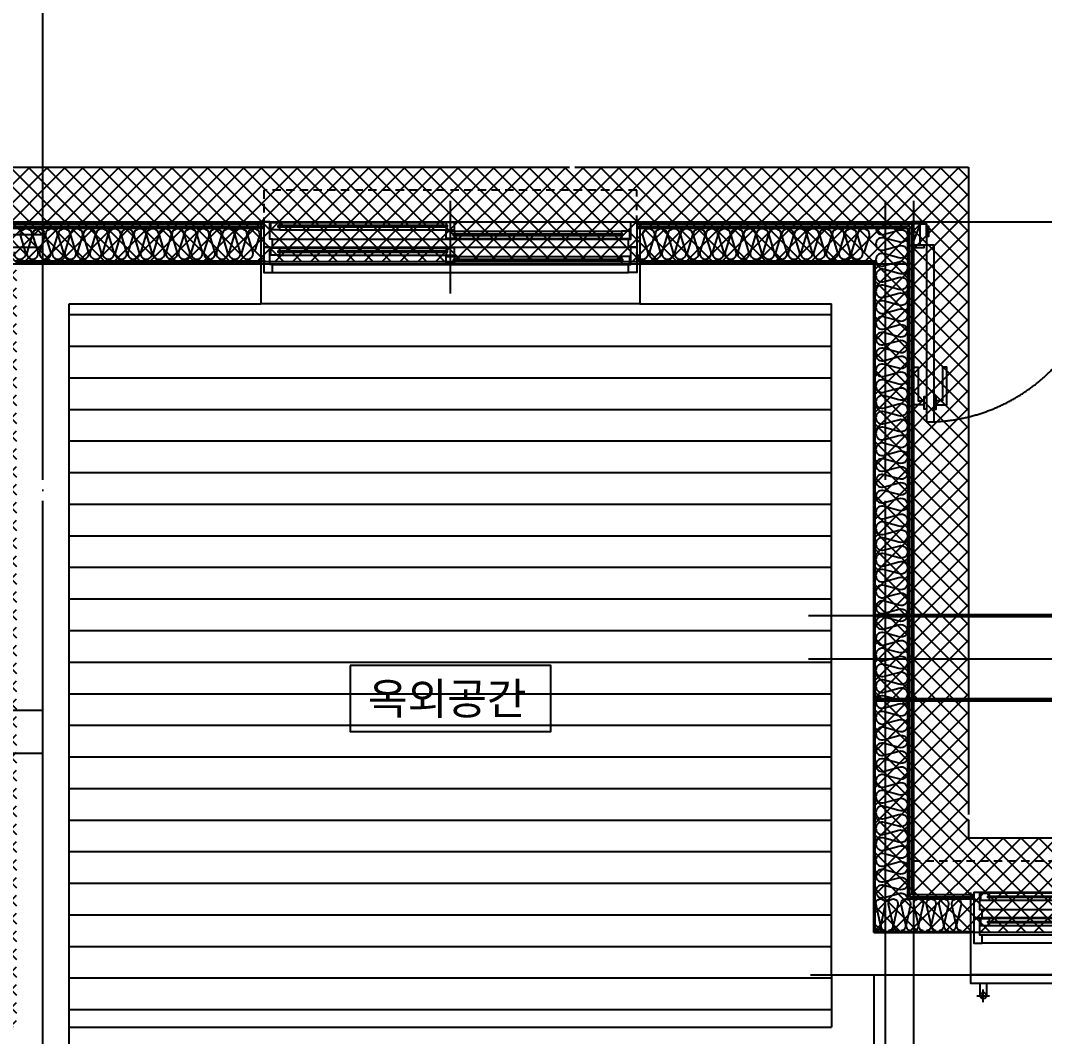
# Model space of a CAD drawing. Header units: millimetres. Extents: x -24416 to 92204, y -190080 to 23760.
# Drawn here: x 72042 to 76903, y -91058 to -86233 of the extents above; entities that cross this region are included whole.
import ezdxf
from ezdxf.enums import TextEntityAlignment as Align
from ezdxf.xclip import XClip

# ---------------------------------------------------------------- set-up
doc = ezdxf.new("R2010")
doc.units = ezdxf.units.MM
doc.header["$LTSCALE"] = 50
doc.header["$XCLIPFRAME"] = 0
for name, pattern in [('AUDIT_D_220706163347-0', [0]), ('CEN', [62, 60, -1, 0, -1]), ('H', [1.3, 0.8, -0.5]), ('HID', [2.5, 1.5, -1]), ('HIDDEN', [2, 1, -1]), ('U-121B(확장)1$0$H', [1.3, 0.8, -0.5]), ('평면도(기준)$0$CENTER2', [16.25, 15, -0.5, 0.25, -0.5])]:
    doc.linetypes.add(name, pattern=pattern)
for name, color, linetype, plot in [('AA-CEN', 1, 'CEN', False), ('Defpoint', 135, 'Continuous', False), ('MC', 135, 'Continuous', False)]:
    doc.layers.add(name, color=color, linetype=linetype, plot=plot)
for name, color, linetype in [('AA-단열-바닥-욕실', 30, 'Continuous'), ('CEN_CON', 1, 'CEN'), ('CEN_WALL', 12, 'CEN'), ('CONC', 2, 'Continuous'), ('dan1', 7, 'HID'), ('ELE3_CON', 7, 'Continuous'), ('ELE4', 4, 'Continuous'), ('HAT', 9, 'Continuous'), ('INS', 252, 'Continuous'), ('INSUL', 8, 'Continuous'), ('SINA-F-FRAME', 4, 'Continuous'), ('U-121B(확장)1$0$커튼박스', 6, 'Continuous'), ('WAL_DRY', 7, 'Continuous'), ('WIN', 4, 'Continuous'), ('X - 단위세대$0$ETC', 6, 'Continuous'), ('실명', 3, 'AUDIT_D_220706163347-0'), ('실명박스', 7, 'AUDIT_D_220706163347-0'), ('커튼박스', 6, 'Continuous'), ('평면도(기준)$0$1.EC-F-DOOR', 4, 'Continuous'), ('평면도(기준)$0$1.EC-F-DOOR-F', 4, 'Continuous'), ('확장', 8, 'HIDDEN')]:
    doc.layers.add(name, color=color, linetype=linetype)
doc.styles.add('HAUD01', font='Dotum.ttf')

# ---------------------------------------------------------------- blocks, each defined once
blk = doc.blocks.new('insul1')
blk.add_lwpolyline([(0, 0, 0.480617), (0.146, 0.183), (0.004, 0.817, -1.249969), (0.296, 0.817), (0.154, 0.183, 0.480617), (0.3, 0, 0.480617)], format="xyb")
blk = doc.blocks.new('WIN_이중창_3300-2')
at = {"layer": 'Defpoint'}
for p, q in [((-15, 240), (-15, 0)), ((3285, 240), (3285, 0))]:
    blk.add_line(p, q, dxfattribs=at)
at = {"layer": 'WIN'}
for p, q in [((900, -100), (900, 340)), ((2370, -100), (2370, 340))]:
    blk.add_line(p, q, dxfattribs=at)
at = {"layer": 'WIN', "color": 8}
for p, q in [((3242, 240), (28, 240)), ((880, 237), (73, 237)), ((880, 202), (73, 202)), ((2350, 196), (920, 196)), ((3197, 237), (2390, 237)), ((3197, 202), (2390, 202)), ((3230, 158), (40, 158)), ((2350, 161), (920, 161)), ((3230, 120), (40, 120)), ((880, 117), (73, 117)), ((3197, 117), (2390, 117)), ((880, 82), (73, 82)), ((2350, 76), (920, 76)), ((3197, 82), (2390, 82)), ((3230, 38), (40, 38)), ((3230, 0), (40, 0)), ((2350, 41), (920, 41))]:
    blk.add_line(p, q, dxfattribs=at)
at = {"layer": 'WIN'}
for points in [[(40, 158), (28, 158), (28, 240), (0, 240), (0, 120), (40, 120), (40, 158)], [(73, 216.5), (73, 202), (33, 202), (33, 237), (73, 237), (73, 222.5)], [(887, 222.5), (887, 216.5), (66, 216.5), (66, 222.5), (887, 222.5)], [(880, 216.5), (880, 202), (920, 202), (920, 237), (880, 237), (880, 222.5)], [(920, 175.5), (920, 161), (880, 161), (880, 196), (920, 196), (920, 181.5)], [(2390, 216.5), (2390, 202), (2350, 202), (2350, 237), (2390, 237), (2390, 222.5)], [(2350, 175.5), (2350, 161), (2390, 161), (2390, 196), (2350, 196), (2350, 181.5)], [(3204, 222.5), (3204, 216.5), (2383, 216.5), (2383, 222.5), (3204, 222.5)], [(3197, 216.5), (3197, 202), (3237, 202), (3237, 237), (3197, 237), (3197, 222.5)], [(3230, 158), (3242, 158), (3242, 240), (3270, 240), (3270, 120), (3230, 120), (3230, 158)], [(2357, 181.5), (2357, 175.5), (913, 175.5), (913, 181.5), (2357, 181.5)], [(40, 38), (28, 38), (28, 120), (0, 120), (0, 0), (40, 0), (40, 38)], [(73, 96.5), (73, 82), (33, 82), (33, 117), (73, 117), (73, 102.5)], [(887, 102.5), (887, 96.5), (66, 96.5), (66, 102.5), (887, 102.5)], [(880, 96.5), (880, 82), (920, 82), (920, 117), (880, 117), (880, 102.5)], [(2390, 96.5), (2390, 82), (2350, 82), (2350, 117), (2390, 117), (2390, 102.5)], [(3204, 102.5), (3204, 96.5), (2383, 96.5), (2383, 102.5), (3204, 102.5)], [(3197, 96.5), (3197, 82), (3237, 82), (3237, 117), (3197, 117), (3197, 102.5)], [(3230, 38), (3242, 38), (3242, 120), (3270, 120), (3270, 0), (3230, 0), (3230, 38)], [(920, 55.5), (920, 41), (880, 41), (880, 76), (920, 76), (920, 61.5)], [(2357, 61.5), (2357, 55.5), (913, 55.5), (913, 61.5), (2357, 61.5)], [(2350, 55.5), (2350, 41), (2390, 41), (2390, 76), (2350, 76), (2350, 61.5)]]:
    blk.add_lwpolyline(points, dxfattribs=at)
blk = doc.blocks.new('WIN_이중창_1800')
at = {"layer": 'Defpoint'}
for p, q in [((-15, 240), (-15, 0)), ((1785, 240), (1785, 0))]:
    blk.add_line(p, q, dxfattribs=at)
at = {"layer": 'WIN'}
blk.add_line((885, -100), (885, 340), dxfattribs=at)
at = {"layer": 'WIN', "color": 8}
for p, q in [((1742, 240), (28, 240)), ((865, 196), (73, 196)), ((1697, 237), (905, 237)), ((1697, 202), (905, 202)), ((1730, 158), (40, 158)), ((865, 161), (73, 161)), ((1730, 120), (40, 120)), ((1697, 117), (905, 117)), ((865, 76), (73, 76)), ((1697, 82), (905, 82)), ((1730, 38), (40, 38)), ((1730, 0), (40, 0)), ((865, 41), (73, 41))]:
    blk.add_line(p, q, dxfattribs=at)
at = {"layer": 'WIN'}
for points in [[(40, 158), (28, 158), (28, 240), (0, 240), (0, 120), (40, 120), (40, 158)], [(73, 175.5), (73, 161), (33, 161), (33, 196), (73, 196), (73, 181.5)], [(905, 216.5), (905, 202), (865, 202), (865, 237), (905, 237), (905, 222.5)], [(865, 175.5), (865, 161), (905, 161), (905, 196), (865, 196), (865, 181.5)], [(1704, 222.5), (1704, 216.5), (898, 216.5), (898, 222.5), (1704, 222.5)], [(1697, 216.5), (1697, 202), (1737, 202), (1737, 237), (1697, 237), (1697, 222.5)], [(1730, 158), (1742, 158), (1742, 240), (1770, 240), (1770, 120), (1730, 120), (1730, 158)], [(872, 181.5), (872, 175.5), (66, 175.5), (66, 181.5), (872, 181.5)], [(40, 38), (28, 38), (28, 120), (0, 120), (0, 0), (40, 0), (40, 38)], [(905, 96.5), (905, 82), (865, 82), (865, 117), (905, 117), (905, 102.5)], [(1704, 102.5), (1704, 96.5), (898, 96.5), (898, 102.5), (1704, 102.5)], [(1697, 96.5), (1697, 82), (1737, 82), (1737, 117), (1697, 117), (1697, 102.5)], [(1730, 38), (1742, 38), (1742, 120), (1770, 120), (1770, 0), (1730, 0), (1730, 38)], [(73, 55.5), (73, 41), (33, 41), (33, 76), (73, 76), (73, 61.5)], [(872, 61.5), (872, 55.5), (66, 55.5), (66, 61.5), (872, 61.5)], [(865, 55.5), (865, 41), (905, 41), (905, 76), (865, 76), (865, 61.5)]]:
    blk.add_lwpolyline(points, dxfattribs=at)
blk = doc.blocks.new('DongSinsul_1')
at = {"layer": 'INSUL'}
blk.add_lwpolyline([(0, 0.25, 1.34403), (0.35, 0.25), (0.2, 0.75, -1.34403), (0.55, 0.75), (0.4, 0.25)], format="xyb", dxfattribs=at)
blk = doc.blocks.new('A$C3C3C21E6')
at = {"layer": '평면도(기준)$0$1.EC-F-DOOR'}
blk.add_lwpolyline([(70, -210), (70, -1049.6), (106, -1049.6), (106, -210), (70, -210)], dxfattribs=at)
at = {"layer": '평면도(기준)$0$1.EC-F-DOOR', "color": 8}
for points in [[(60, -969.6), (10, -969.6), (10, -789.6), (30, -789.6), (30, -949.6), (60, -949.6)], [(116.1, -969.6), (166.1, -969.6), (166.1, -789.6), (146.1, -789.6), (146.1, -949.6), (116.1, -949.6)]]:
    blk.add_lwpolyline(points, dxfattribs=at)
for points in [[(70, -929.6), (70, -989.6), (60, -989.6), (60, -929.6)], [(106, -929.6), (106, -989.6), (116, -989.6), (116, -929.6)]]:
    blk.add_lwpolyline(points, close=True, dxfattribs=at)
at = {"layer": '평면도(기준)$0$1.EC-F-DOOR', "color": 1, "linetype": '평면도(기준)$0$CENTER2', "ltscale": 6}
blk.add_arc((69.4, -209.7), 840.6, 272.4982, 359.9824, dxfattribs=at)
at = {"layer": '평면도(기준)$0$1.EC-F-DOOR-F'}
for points in [[(60, -110), (40, -110), (0, -110), (0, -98), (60, -98)], [(40, -110), (70, -110), (70, -210), (40, -210)], [(70, -120), (80, -120), (80, -170), (70, -170)], [(910, -120), (900, -120), (900, -170), (910, -170)], [(940, -110), (910, -110), (910, -210), (940, -210)], [(920, -110), (940, -110), (980, -110), (980, -98), (920, -98)], [(0, -222), (60, -222), (60, -210), (0, -210)], [(920, -222), (980, -222), (980, -210), (920, -210)]]:
    blk.add_lwpolyline(points, close=True, dxfattribs=at)
blk = doc.blocks.new('U-121B(확장)1', base_point=(292391.8, -178477.8))
at = {"layer": 'HAT', "ltscale": 100}
h = blk.add_hatch(dxfattribs=at)
h.set_pattern_fill('_USER', color=8, scale=150, pattern_type=0)
h.set_pattern_definition([(360, (-115520.22, -125429.48), (3e-15, 150), [])])
h.paths.add_polyline_path([(306851.8, -178277.8), (310471.8, -178277.8), (310471.8, -174842.8), (306851.8, -174842.8)])
at = {"layer": 'CEN_CON'}
for p, q in [((306726.8, -178777.8), (306726.8, -170137.8)), ((306726.8, -178777.8), (306726.8, -171452.8)), ((310726.8, -178777.8), (310726.8, -174352.8)), ((310371.8, -178027.8), (317561.8, -178027.8))]:
    blk.add_line(p, q, dxfattribs=at)
at = {"layer": 'CEN_WALL'}
for p, q in [((300751.8, -174512.8), (306726.8, -174512.8)), ((306311.8, -174652.8), (310826.8, -174652.8)), ((310361.8, -176527.8), (317561.8, -176527.8)), ((306726.8, -176977.8), (296331.8, -176977.8))]:
    blk.add_line(p, q, dxfattribs=at)
at = {"layer": 'CONC'}
for p, q in [((306601.8, -174642.8), (307761.8, -174642.8)), ((307761.8, -174642.8), (307761.8, -174842.8)), ((309561.8, -174642.8), (310671.8, -174642.8)), ((309561.8, -174642.8), (309561.8, -174842.8)), ((310671.8, -177827.8), (310671.8, -174642.8)), ((306851.8, -178477.8), (306851.8, -174842.8)), ((306851.8, -174842.8), (307761.8, -174842.8)), ((309561.8, -174842.8), (310471.8, -174842.8)), ((310471.8, -178027.8), (310471.8, -174842.8)), ((310671.8, -177827.8), (311131.8, -177827.8)), ((311131.8, -177827.8), (311131.8, -178027.8)), ((310471.8, -178027.8), (311131.8, -178027.8))]:
    blk.add_line(p, q, dxfattribs=at)
at = {"layer": 'dan1'}
blk.add_line((311121.8, -177377.8), (314621.8, -177377.8), dxfattribs=at)
blk.add_lwpolyline([(296641.8, -176337.8), (296951.8, -176337.8), (296951.8, -177827.8), (306151.8, -177827.8), (306151.8, -174192.8), (311121.8, -174192.8), (311121.8, -177377.8)], dxfattribs=at)
at = {"layer": 'ELE3_CON'}
for p, q in [((310471.8, -178027.8), (310471.8, -178277.8)), ((310671.8, -178027.8), (310671.8, -178477.8)), ((314431.8, -178027.8), (311131.8, -178027.8)), ((306851.8, -178277.8), (310471.8, -178277.8))]:
    blk.add_line(p, q, dxfattribs=at)
at = {"layer": 'ELE4'}
blk.add_line((309561.8, -174842.8), (307761.8, -174842.8), dxfattribs=at)
at = {"layer": 'INS'}
for p, q in [((306546.8, -174482.8), (307776.8, -174482.8)), ((309546.8, -174482.8), (310726.8, -174482.8)), ((310726.8, -174482.8), (310831.8, -174482.8)), ((310831.8, -174482.8), (310831.8, -177667.8)), ((306596.8, -174637.8), (307776.8, -174637.8)), ((309546.8, -174637.8), (310676.8, -174637.8)), ((310676.8, -174637.8), (310676.8, -177822.8)), ((310831.8, -177667.8), (311146.8, -177667.8)), ((310676.8, -177822.8), (311146.8, -177822.8))]:
    blk.add_line(p, q, dxfattribs=at)
blk.add_lwpolyline([(310681.8, -174482.8, 0.524856), (310722.4, -174510.8), (310791.1, -174492.2, -1.449198), (310791.1, -174548.3), (310722.4, -174529.7, 0.524856), (310681.8, -174557.8, 0.524856), (310722.4, -174585.8), (310791.1, -174567.2, -1.449198), (310791.1, -174623.3), (310722.4, -174604.7, 0.524856), (310681.8, -174632.8, 0.524856), (310722.4, -174660.8), (310791.1, -174642.2, -1.449198), (310791.1, -174698.3), (310722.4, -174679.7, 0.524856), (310681.8, -174707.8, 0.524856), (310722.4, -174735.8), (310791.1, -174717.2, -1.449198), (310791.1, -174773.3), (310722.4, -174754.7, 0.524856), (310681.8, -174782.8, 0.524856), (310722.4, -174810.8), (310791.1, -174792.2, -1.449198), (310791.1, -174848.3), (310722.4, -174829.7, 0.524856), (310681.8, -174857.8, 0.524856), (310722.4, -174885.8), (310791.1, -174867.2, -1.449198), (310791.1, -174923.3), (310722.4, -174904.7, 0.524856), (310681.8, -174932.8, 0.524856), (310722.4, -174960.8), (310791.1, -174942.2, -1.449198), (310791.1, -174998.3), (310722.4, -174979.7, 0.524856), (310681.8, -175007.8, 0.524856), (310722.4, -175035.8), (310791.1, -175017.2, -1.449198), (310791.1, -175073.3), (310722.4, -175054.7, 0.524856), (310681.8, -175082.8, 0.524856), (310722.4, -175110.8), (310791.1, -175092.2, -1.449198), (310791.1, -175148.3), (310722.4, -175129.7, 0.524856), (310681.8, -175157.8, 0.524856), (310722.4, -175185.8), (310791.1, -175167.2, -1.449198), (310791.1, -175223.3), (310722.4, -175204.7, 0.524856), (310681.8, -175232.8, 0.524856), (310722.4, -175260.8), (310791.1, -175242.2, -1.449198), (310791.1, -175298.3), (310722.4, -175279.7, 0.524856), (310681.8, -175307.8, 0.524856), (310722.4, -175335.8), (310791.1, -175317.2, -1.449198), (310791.1, -175373.3), (310722.4, -175354.7, 0.524856), (310681.8, -175382.8, 0.524856), (310722.4, -175410.8), (310791.1, -175392.2, -1.449198), (310791.1, -175448.3), (310722.4, -175429.7, 0.524856), (310681.8, -175457.8, 0.524856), (310722.4, -175485.8), (310791.1, -175467.2, -1.449198), (310791.1, -175523.3), (310722.4, -175504.7, 0.524856), (310681.8, -175532.8, 0.524856), (310722.4, -175560.8), (310791.1, -175542.2, -1.449198), (310791.1, -175598.3), (310722.4, -175579.7, 0.524856), (310681.8, -175607.8, 0.524856), (310722.4, -175635.8), (310791.1, -175617.2, -1.449198), (310791.1, -175673.3), (310722.4, -175654.7, 0.524856), (310681.8, -175682.8, 0.524856), (310722.4, -175710.8), (310791.1, -175692.2, -1.449198), (310791.1, -175748.3), (310722.4, -175729.7, 0.524856), (310681.8, -175757.8, 0.524856), (310722.4, -175785.8), (310791.1, -175767.2, -1.449198), (310791.1, -175823.3), (310722.4, -175804.7, 0.524856), (310681.8, -175832.8, 0.524856), (310722.4, -175860.8), (310791.1, -175842.2, -1.449198), (310791.1, -175898.3), (310722.4, -175879.7, 0.524856), (310681.8, -175907.8, 0.524856), (310722.4, -175935.8), (310791.1, -175917.2, -1.449198), (310791.1, -175973.3), (310722.4, -175954.7, 0.524856), (310681.8, -175982.8, 0.524856), (310722.4, -176010.8), (310791.1, -175992.2, -1.449198), (310791.1, -176048.3), (310722.4, -176029.7, 0.524856), (310681.8, -176057.8, 0.524856), (310722.4, -176085.8), (310791.1, -176067.2, -1.449198), (310791.1, -176123.3), (310722.4, -176104.7, 0.524856), (310681.8, -176132.8, 0.524856), (310722.4, -176160.8), (310791.1, -176142.2, -1.449198), (310791.1, -176198.3), (310722.4, -176179.7, 0.524856), (310681.8, -176207.8, 0.524856), (310722.4, -176235.8), (310791.1, -176217.2, -1.449198), (310791.1, -176273.3), (310722.4, -176254.7, 0.524856), (310681.8, -176282.8, 0.524856), (310722.4, -176310.8), (310791.1, -176292.2, -1.449198), (310791.1, -176348.3), (310722.4, -176329.7, 0.524856), (310681.8, -176357.8, 0.524856), (310722.4, -176385.8), (310791.1, -176367.2, -1.449198), (310791.1, -176423.3), (310722.4, -176404.7, 0.524856), (310681.8, -176432.8, 0.524856), (310722.4, -176460.8), (310791.1, -176442.2, -1.449198), (310791.1, -176498.3), (310722.4, -176479.7, 0.524856), (310681.8, -176507.8, 0.524856), (310722.4, -176535.8), (310791.1, -176517.2, -1.449198), (310791.1, -176573.3), (310722.4, -176554.7, 0.524856), (310681.8, -176582.8, 0.524856), (310722.4, -176610.8), (310791.1, -176592.2, -1.449198), (310791.1, -176648.3), (310722.4, -176629.7, 0.524856), (310681.8, -176657.8, 0.524856), (310722.4, -176685.8), (310791.1, -176667.2, -1.449198), (310791.1, -176723.3), (310722.4, -176704.7, 0.524856), (310681.8, -176732.8, 0.524856), (310722.4, -176760.8), (310791.1, -176742.2, -1.449198), (310791.1, -176798.3), (310722.4, -176779.7, 0.524856), (310681.8, -176807.8, 0.524856), (310722.4, -176835.8), (310791.1, -176817.2, -1.449198), (310791.1, -176873.3), (310722.4, -176854.7, 0.524856), (310681.8, -176882.8, 0.524856), (310722.4, -176910.8), (310791.1, -176892.2, -1.449198), (310791.1, -176948.3), (310722.4, -176929.7, 0.524856), (310681.8, -176957.8, 0.524856), (310722.4, -176985.8), (310791.1, -176967.2, -1.449198), (310791.1, -177023.3), (310722.4, -177004.7, 0.524856), (310681.8, -177032.8, 0.524856), (310722.4, -177060.8), (310791.1, -177042.2, -1.449198), (310791.1, -177098.3), (310722.4, -177079.7, 0.524856), (310681.8, -177107.8, 0.524856), (310722.4, -177135.8), (310791.1, -177117.2, -1.449198), (310791.1, -177173.3), (310722.4, -177154.7, 0.524856), (310681.8, -177182.8, 0.524856), (310722.4, -177210.8), (310791.1, -177192.2, -1.449198), (310791.1, -177248.3), (310722.4, -177229.7, 0.524856), (310681.8, -177257.8, 0.524856), (310722.4, -177285.8), (310791.1, -177267.2, -1.449198), (310791.1, -177323.3), (310722.4, -177304.7, 0.524856), (310681.8, -177332.8, 0.524856), (310722.4, -177360.8), (310791.1, -177342.2, -1.449198), (310791.1, -177398.3), (310722.4, -177379.7, 0.524856), (310681.8, -177407.8, 0.524856), (310722.4, -177435.8), (310791.1, -177417.2, -1.449198), (310791.1, -177473.3), (310722.4, -177454.7, 0.524856), (310681.8, -177482.8, 0.524856), (310722.4, -177510.8), (310791.1, -177492.2, -1.449198), (310791.1, -177548.3), (310722.4, -177529.7, 0.524856), (310681.8, -177557.8, 0.524856), (310722.4, -177585.8), (310791.1, -177567.2, -1.449198), (310791.1, -177623.3), (310722.4, -177604.7, 0.524856), (310681.8, -177632.8, 0.524856), (310722.4, -177660.8), (310791.1, -177642.2, -0.498614), (310831.7, -177667.8, -0.498614)], format="xyb", dxfattribs=at)
at = {"layer": 'MC'}
for p, q in [((310861.8, -178777.8), (310861.8, -174352.8)), ((300751.8, -174452.8), (306726.8, -174452.8)), ((306726.8, -174452.8), (317561.8, -174452.8)), ((300751.8, -174572.8), (306726.8, -174572.8)), ((310361.8, -176322.8), (317561.8, -176322.8)), ((306726.8, -176772.8), (296331.8, -176772.8))]:
    blk.add_line(p, q, dxfattribs=at)
at = {"layer": 'SINA-F-FRAME'}
blk.add_line((310891.8, -174462.8), (310851.8, -174562.8), dxfattribs=at)
at = {"layer": 'U-121B(확장)1$0$커튼박스', "linetype": 'U-121B(확장)1$0$H'}
blk.add_line((310851.8, -177487.8), (314891.8, -177487.8), dxfattribs=at)
at = {"layer": 'WAL_DRY'}
for p, q in [((306421.8, -174462.8), (307776.8, -174462.8)), ((306431.8, -174472.8), (307776.8, -174472.8)), ((309546.8, -174462.8), (310851.8, -174462.8)), ((309546.8, -174472.8), (310841.8, -174472.8)), ((310841.8, -174472.8), (310841.8, -177657.8)), ((310851.8, -174462.8), (310851.8, -177647.8)), ((310841.8, -177657.8), (311146.8, -177657.8)), ((310851.8, -177647.8), (311146.8, -177647.8))]:
    blk.add_line(p, q, dxfattribs=at)
at = {"layer": 'X - 단위세대$0$ETC', "ltscale": 100}
for p, q in [((311161.8, -178127.8), (311221.8, -178127.8)), ((311191.8, -178157.8), (311191.8, -178097.8))]:
    blk.add_line(p, q, dxfattribs=at)
at = {"layer": 'X - 단위세대$0$ETC'}
blk.add_lwpolyline([(314431.8, -178067.8), (314431.8, -178027.8), (311131.8, -178027.8), (311131.8, -178067.8), (314431.8, -178067.8)], dxfattribs=at)
blk.add_lwpolyline([(311206.8, -178067.8), (311206.8, -178127.8, -1), (311176.8, -178127.8), (311176.8, -178067.8)], format="xyb", dxfattribs=at)
at = {"layer": 'X - 단위세대$0$ETC', "ltscale": 100}
blk.add_arc((311191.8, -178127.8), 15, 0, 180, dxfattribs=at)
at = {"layer": '커튼박스', "linetype": 'H'}
blk.add_lwpolyline([(309546.8, -174462.8), (309546.8, -174302.8), (307776.8, -174302.8), (307776.8, -174462.8)], dxfattribs=at)
at = {"layer": '확장', "ltscale": 0.5, "const_width": 20, "flags": 128}
for points in [[(315071.8, -176322.8), (310671.8, -176322.8)], [(315071.8, -176722.8), (310671.8, -176722.8)]]:
    blk.add_lwpolyline(points, dxfattribs=at)
at = {"layer": 'INS', "xscale": 150, "yscale": 150, "zscale": 150, "row_count": 1, "column_count": 7, "row_spacing": 0, "column_spacing": 60}
blk.add_blockref('insul1', (310681.8, -177817.8), dxfattribs=at)
at = {"layer": 'INSUL', "xscale": 150, "yscale": 150, "zscale": 150, "row_count": 1, "row_spacing": 1, "column_spacing": 60}
for p, column_count in [((306591.8, -174632.8), 19), ((309546.8, -174632.8), 18)]:
    blk.add_blockref('DongSinsul_1', p, dxfattribs=dict(at, column_count=column_count))
at = {"layer": 'SINA-F-FRAME'}
blk.add_blockref('A$C3C3C21E6', (310851.8, -174352.8), dxfattribs=at)
at = {"layer": 'WIN', "xscale": -1}
blk.add_blockref('WIN_이중창_1800', (309546.8, -174692.8), dxfattribs=at)
at = {"layer": 'WIN'}
blk.add_blockref('WIN_이중창_3300-2', (311146.8, -177877.8), dxfattribs=at)
blk = doc.blocks.new('A$C415C5DAF')
at = {"layer": '실명박스'}
blk.add_lwpolyline([(61121.2, -107673.4), (61121.2, -107985.9), (62073.7, -107985.9), (62073.7, -107673.4)], close=True, dxfattribs=at)
at = {"layer": '실명', "style": 'HAUD01'}
blk.add_text('옥외공간', height=150, dxfattribs=at).set_placement((61582.7, -107828.6), align=Align.MIDDLE)
blk = doc.blocks.new('A$C1CAF0AFA')
at = {"layer": 'HAT'}
h = blk.add_hatch(dxfattribs=at)
h.set_pattern_fill('_USER', color=5, scale=60, angle=45, double=1, pattern_type=0)
h.set_pattern_definition([(45, (0, -23760), (-42.426407, 42.426407), []), (135, (0, -23760), (-42.426407, -42.426407), [])])
h.paths.add_polyline_path([(58062.8, -106178.8), (58062.8, -105728.8), (60182.8, -105728.8), (60182.8, -107143.8), (62682.8, -107143.8), (62682.8, -105138.8), (66222.8, -105138.8), (66222.8, -108298.8), (68072.8, -108298.8), (68072.8, -108148.8), (69472.8, -108148.8), (69472.8, -108298.8), (72022.8, -108298.8), (72022.8, -108748.8), (66282.8, -108748.8), (66282.8, -108426.3), (66082.8, -108426.3), (66082.8, -108748.8), (65772.8, -108748.8), (65772.8, -105588.8), (63132.8, -105588.8), (63132.8, -107593.8), (62062.8, -107593.8), (62062.8, -107303.8), (61862.8, -107303.8), (61862.8, -107593.8), (59732.8, -107593.8), (59732.8, -106178.8)])
h.paths.add_polyline_path([(72582.8, -107433.8), (72582.8, -107598.8), (72722.8, -107598.8), (72722.8, -108748.8), (72272.8, -108748.8), (72272.8, -108048.8), (72132.8, -108048.8), (72132.8, -106983.8), (74652.8, -106983.8), (74652.8, -100603.8), (79107.8, -100603.8), (79107.8, -106063.8), (78657.8, -106063.8), (78657.8, -101053.8), (75102.8, -101053.8), (75102.8, -106908.8), (74772.8, -106908.8), (74772.8, -107108.8), (75102.8, -107108.8), (75102.8, -107433.8)])
h.paths.add_polyline_path([(71572.8, -110688.8), (76542.8, -110688.8), (76542.8, -113873.8), (80042.8, -113873.8), (80042.8, -109163.8), (78657.8, -109163.8), (78657.8, -106263.8), (79107.8, -106263.8), (79107.8, -108713.8), (80492.8, -108713.8), (80492.8, -114323.8), (76092.8, -114323.8), (76092.8, -111138.8), (72022.8, -111138.8), (72022.8, -114773.8), (61922.8, -114773.8), (61922.8, -113283.8), (58062.8, -113283.8), (58062.8, -109738.8), (58512.8, -109738.8), (58512.8, -112833.8), (61862.8, -112833.8), (61862.8, -113123.8), (62062.8, -113123.8), (62062.8, -112833.8), (62372.8, -112833.8), (62372.8, -114323.8), (71572.8, -114323.8)])
at = {"layer": 'AA-CEN', "color": 4}
blk.add_lwpolyline([(71572.8, -110688.8), (76542.8, -110688.8), (76542.8, -113873.8), (80042.8, -113873.8), (80042.8, -109163.8), (78657.8, -109163.8), (78657.8, -106263.8), (79107.8, -106263.8), (79107.8, -108713.8), (80492.8, -108713.8), (80492.8, -114323.8), (76092.8, -114323.8), (76092.8, -111138.8), (72022.8, -111138.8)], dxfattribs=at)

msp = doc.modelspace()

# ---------------------------------------------------------------- block references
ref = msp.add_blockref('U-121B(확장)1', (57812.8, -91213.8))
XClip(ref).set_block_clipping_path([(291236.9970359709, -178777.7726251345), (317561.77152699, -162257.7726268454)])
at = {"layer": 'AA-단열-바닥-욕실'}
msp.add_blockref('A$C1CAF0AFA', (0, 23760), dxfattribs=at)
at = {"layer": '실명박스'}
msp.add_blockref('A$C415C5DAF', (12485.4, 18377.1), dxfattribs=at)

doc.saveas('drawing.dxf')
